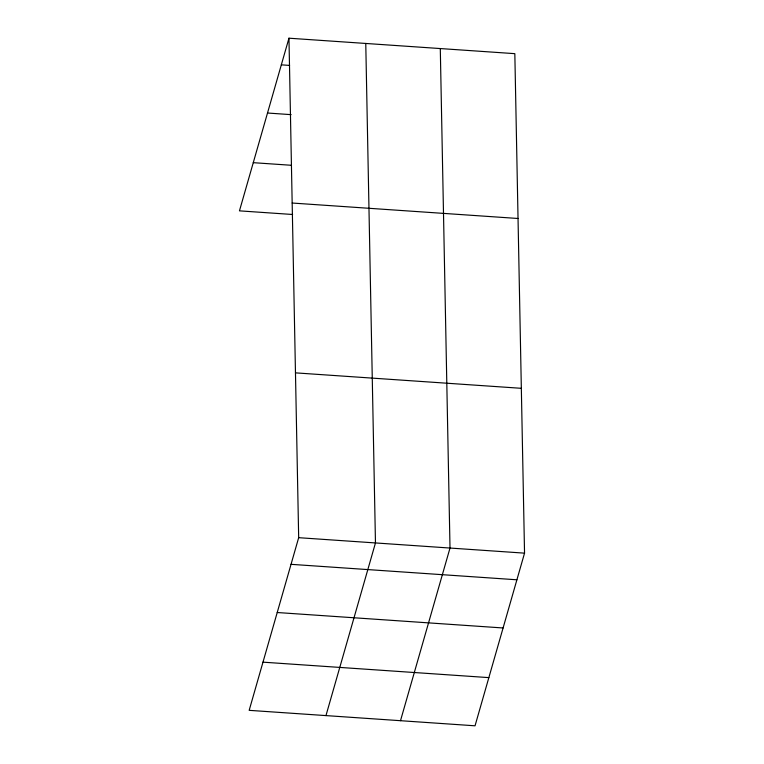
<?xml version="1.0" encoding="UTF-8"?>
<svg xmlns="http://www.w3.org/2000/svg" width="764" height="764" viewBox="0 0 764 764"><rect width="100%" height="100%" fill="white"/><g stroke="black" fill="none" stroke-linecap="round" stroke-linejoin="round"><path stroke-width="1.15" d="M288.964 38.2L298.676 537.684L249.169 710.339L475.036 725.8L524.543 553.146L514.831 53.661L288.964 38.2L239.457 210.854L292.622 214.493M325.961 715.601L375.468 542.946L365.765 43.453M400.498 720.7L450.006 548.046L440.293 48.552M281.324 64.844L289.594 65.408M267.515 113.024L291.141 114.648M253.276 162.675L291.084 165.263M292.173 203.033L518.04 218.485M295.477 372.861L521.334 388.313M298.676 537.684L524.543 553.146M291.036 564.329L516.903 579.79M277.217 612.518L503.084 627.97M262.988 662.159L488.845 677.62"/></g></svg>
